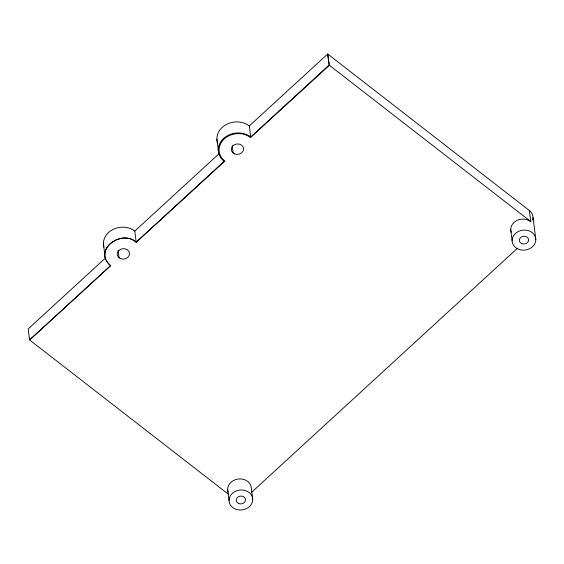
<?xml version="1.0" encoding="UTF-8"?>
<svg xmlns="http://www.w3.org/2000/svg" width="564" height="564" viewBox="0 0 564 564"><rect width="100%" height="100%" fill="white"/><g stroke="black" fill="none" stroke-linecap="round" stroke-linejoin="round"><path stroke-width="0.85" d="M228.512 494.325L29.596 339.958L110.516 265.672C92.503 249.979 121.338 229.062 136.185 242.104L224.169 161.339A19.211 16.18 -7.2 0 1 223.612 138.427A19.211 16.18 -7.2 0 1 250.705 136.974L329.073 65.036L327.677 54.003L249.309 125.941A19.211 16.18 -7.2 0 0 226.552 124.376A19.211 16.18 -7.2 0 0 217.387 142.502M105.884 257.607L28.2 328.925L29.596 339.958L110.699 265.644C92.186 250.31 121.563 228.73 136.206 242.273L224.895 161.008L222.604 159.027A18.577 15.651 -7.2 0 1 224.958 138.349A18.577 15.651 -7.2 0 1 249.387 136.756L250.409 137.637L329.383 65.276L327.677 54.003L529.37 210.527A11.872 9.997 -7.2 0 1 532.67 220.031M103.91 247.088A18.577 15.651 -7.2 0 1 112.779 229.562A18.577 15.651 -7.2 0 1 134.789 231.071L218.888 153.866M251.276 492.612L517.505 248.202M329.073 65.036L530.766 221.56L529.37 210.527M533.015 217.422L535.8 239.488A11.872 9.997 -7.2 0 1 518.253 249.105A11.872 9.997 -7.2 0 1 517.83 231.769A11.872 9.997 -7.2 0 1 535.8 239.488M510.73 229.724L512.119 240.757M249.309 125.941L250.705 136.974M232.192 145.449L233.158 153.084M216.879 139.153L218.275 150.186M252.721 499.351A11.872 9.997 -7.2 0 0 234.758 491.632A11.872 9.997 -7.2 0 0 235.174 508.975A11.872 9.997 -7.2 0 0 252.721 499.351L251.332 488.318A11.872 9.997 -7.2 0 0 237.705 479.111A11.872 9.997 -7.2 0 0 228.117 492.161M227.652 489.587L229.047 500.62M134.789 231.071L136.185 242.104M118.109 250.176L119.075 257.818M103.423 243.845L104.819 254.879M511.195 232.29A11.872 9.997 -7.2 0 1 516.434 220.736A11.872 9.997 -7.2 0 1 530.766 221.56M521.728 243.634A4.646 3.913 -7.2 0 0 528.595 239.869A4.646 3.913 -7.2 0 0 521.559 236.852A4.646 3.913 -7.2 0 0 521.728 243.634M238.65 503.504A4.646 3.913 -7.2 0 0 245.516 499.739A4.646 3.913 -7.2 0 0 238.487 496.722A4.646 3.913 -7.2 0 0 238.65 503.504M234.455 153.845A6.19 5.217 -7.2 0 0 243.613 148.825A6.19 5.217 -7.2 0 0 234.236 144.8A6.19 5.217 -7.2 0 0 234.455 153.845M120.372 258.58A6.19 5.217 -7.2 0 0 129.53 253.56A6.19 5.217 -7.2 0 0 120.153 249.528A6.19 5.217 -7.2 0 0 120.372 258.58"/></g></svg>
